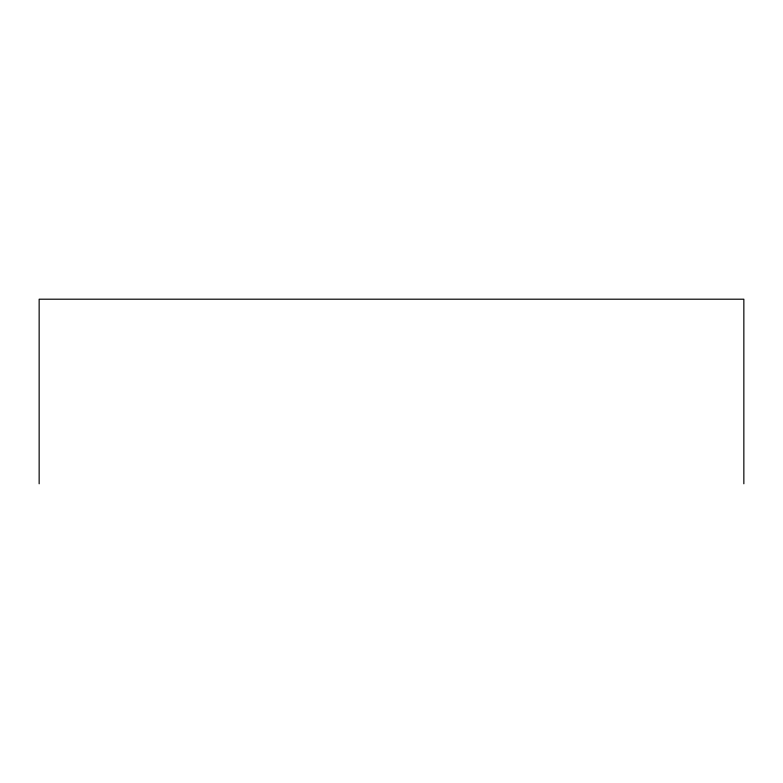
<?xml version="1.0" encoding="UTF-8"?>
<svg xmlns="http://www.w3.org/2000/svg" width="783" height="783" viewBox="0 0 783 783"><rect width="100%" height="100%" fill="white"/><g stroke="black" fill="none" stroke-linecap="round" stroke-linejoin="round"><path stroke-width="1.17" d="M743.85 483.796L743.85 299.204L39.15 299.204L39.15 483.796"/></g></svg>
